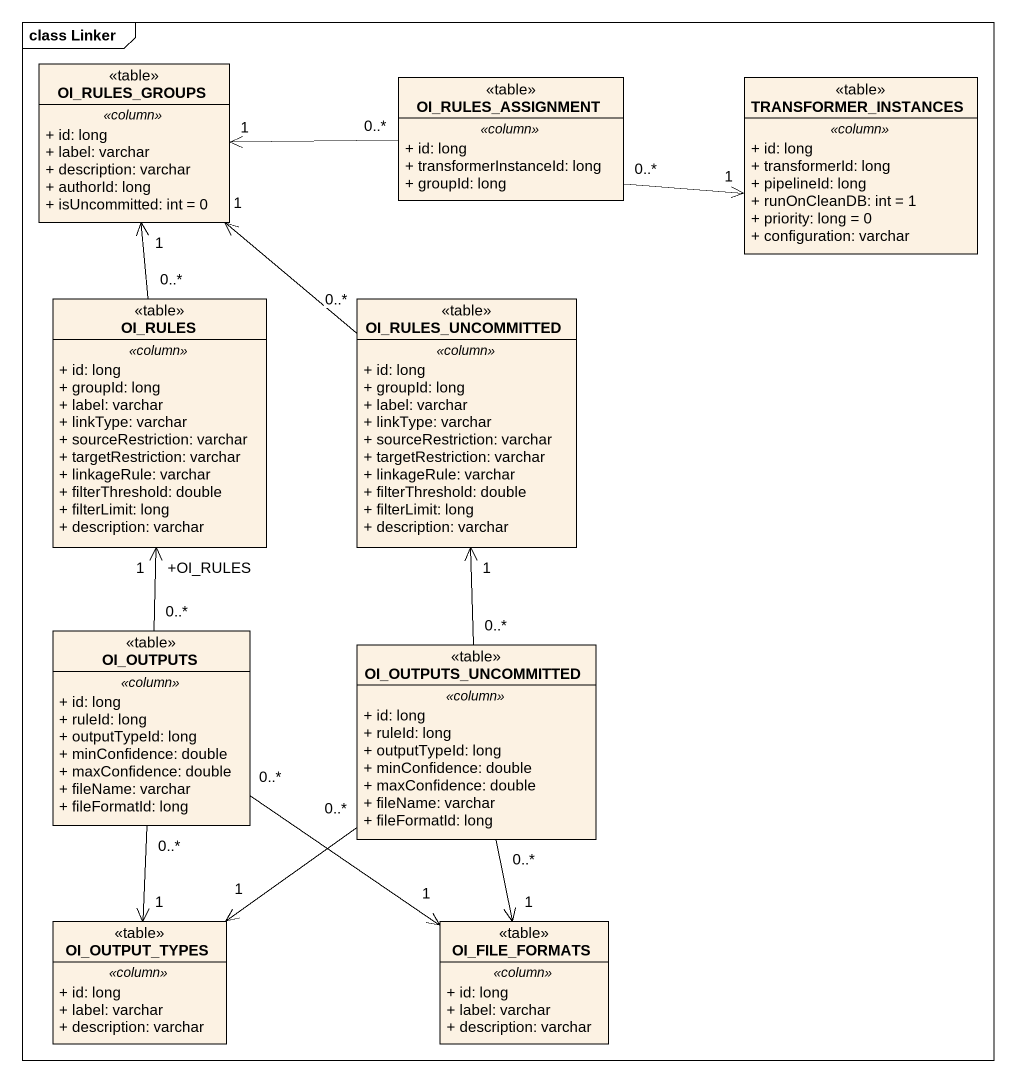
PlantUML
@startuml
mainframe class Linker
hide circle
hide empty members
skinparam classAttributeIconSize 0
class OI_RULES_GROUPS <<table>> {
  .. <<column>> ..
  + id: long
  + label: varchar
  + description: varchar
  + authorId: long
  + isUncommitted: int = 0
}
class OI_RULES_ASSIGNMENT <<table>> {
  .. <<column>> ..
  + id: long
  + transformerInstanceId: long
  + groupId: long
}
class TRANSFORMER_INSTANCES <<table>> {
  .. <<column>> ..
  + id: long
  + transformerId: long
  + pipelineId: long
  + runOnCleanDB: int = 1
  + priority: long = 0
  + configuration: varchar
}
class OI_RULES <<table>> {
  .. <<column>> ..
  + id: long
  + groupId: long
  + label: varchar
  + linkType: varchar
  + sourceRestriction: varchar
  + targetRestriction: varchar
  + linkageRule: varchar
  + filterThreshold: double
  + filterLimit: long
  + description: varchar
}
class OI_RULES_UNCOMMITTED <<table>> {
  .. <<column>> ..
  + id: long
  + groupId: long
  + label: varchar
  + linkType: varchar
  + sourceRestriction: varchar
  + targetRestriction: varchar
  + linkageRule: varchar
  + filterThreshold: double
  + filterLimit: long
  + description: varchar
}
class OI_OUTPUTS <<table>> {
  .. <<column>> ..
  + id: long
  + ruleId: long
  + outputTypeId: long
  + minConfidence: double
  + maxConfidence: double
  + fileName: varchar
  + fileFormatId: long
}
class OI_OUTPUTS_UNCOMMITTED <<table>> {
  .. <<column>> ..
  + id: long
  + ruleId: long
  + outputTypeId: long
  + minConfidence: double
  + maxConfidence: double
  + fileName: varchar
  + fileFormatId: long
}
class OI_OUTPUT_TYPES <<table>> {
  .. <<column>> ..
  + id: long
  + label: varchar
  + description: varchar
}
class OI_FILE_FORMATS <<table>> {
  .. <<column>> ..
  + id: long
  + label: varchar
  + description: varchar
}
OI_RULES_ASSIGNMENT "0..*" -left-> "1" OI_RULES_GROUPS
OI_RULES_ASSIGNMENT "0..*" -right-> "1" TRANSFORMER_INSTANCES
OI_RULES "0..*" -up-> "1" OI_RULES_GROUPS
OI_RULES_UNCOMMITTED "0..*" -up-> "1" OI_RULES_GROUPS
OI_OUTPUTS "0..*" -up-> "+OI_RULES\n1" OI_RULES
OI_OUTPUTS "0..*" --> "1" OI_OUTPUT_TYPES
OI_OUTPUTS "0..*" --> "1" OI_FILE_FORMATS
OI_OUTPUTS_UNCOMMITTED "0..*" -up-> "1" OI_RULES_UNCOMMITTED
OI_OUTPUTS_UNCOMMITTED "0..*" --> "1" OI_OUTPUT_TYPES
OI_OUTPUTS_UNCOMMITTED "0..*" --> "1" OI_FILE_FORMATS
@enduml
